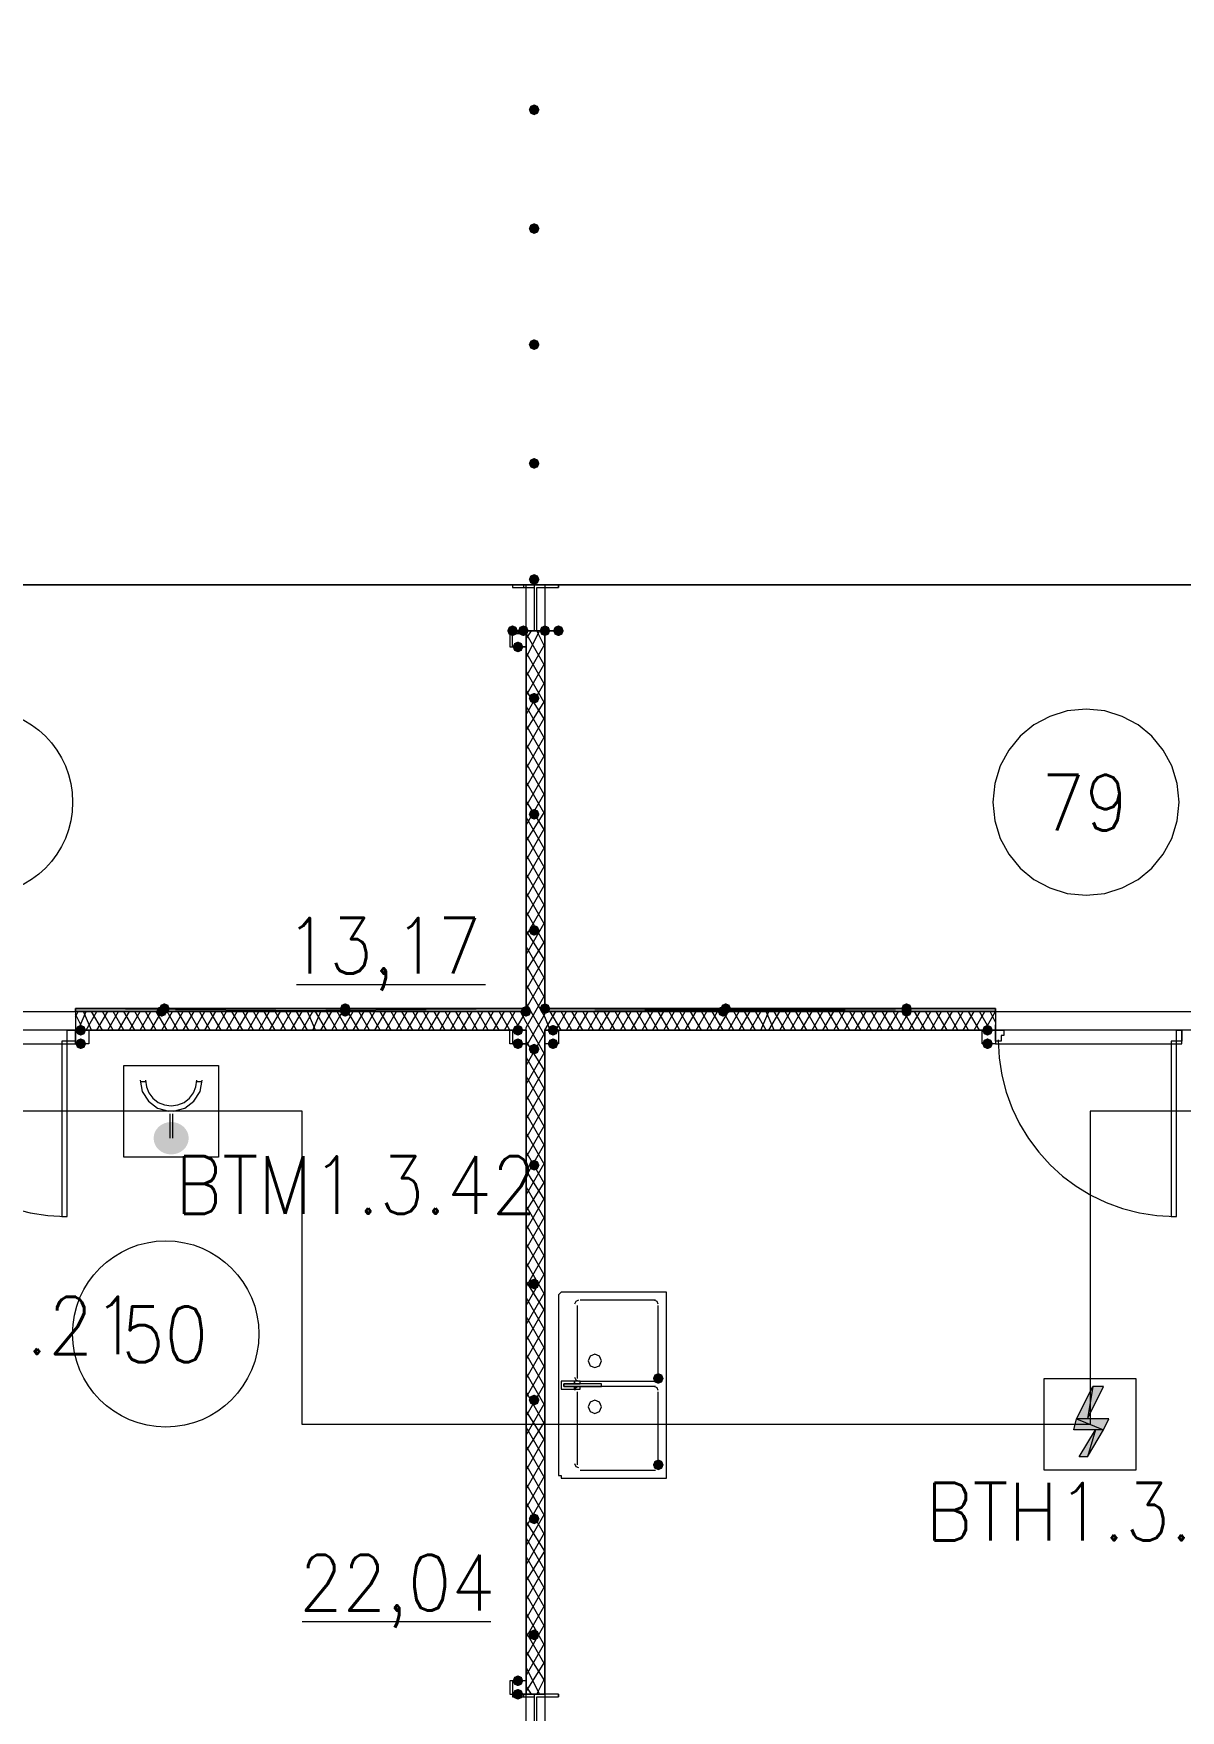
# Model space of a CAD drawing. Header units: millimetres. Extents: x 0 to 420, y 0 to 297.
# Drawn here: x 122.91 to 140.91, y 140.8 to 167.1 of the extents above; entities that cross this region are included whole.
import ezdxf

# ---------------------------------------------------------------- set-up
doc = ezdxf.new("R2010")
doc.units = ezdxf.units.MM
doc.styles.get("Standard").update_dxf_attribs({"font": 'STANDARD'})

msp = doc.modelspace()

# ---------------------------------------------------------------- hatches: boundary and pattern name
for color, points in [(7, [(130.852333, 165.904333), (130.827463, 165.844538), (130.767667, 165.819667), (130.707871, 165.844538), (130.683, 165.904333), (130.707871, 165.964129), (130.767667, 165.989), (130.827462, 165.964129)]), (7, [(130.852333, 164.041667), (130.827463, 163.981871), (130.767667, 163.957), (130.707871, 163.981871), (130.683, 164.041667), (130.707871, 164.101462), (130.767667, 164.126333), (130.827462, 164.101463)]), (7, [(130.852333, 162.221333), (130.827463, 162.161537), (130.767667, 162.136667), (130.707871, 162.161537), (130.683, 162.221333), (130.707871, 162.281129), (130.767667, 162.306), (130.827462, 162.281129)]), (7, [(130.852333, 160.358667), (130.827463, 160.298871), (130.767667, 160.274), (130.707871, 160.298871), (130.683, 160.358667), (130.707871, 160.418462), (130.767667, 160.443333), (130.827462, 160.418463)]), (7, [(130.852333, 158.538333), (130.827463, 158.478537), (130.767667, 158.453667), (130.707871, 158.478537), (130.683, 158.538333), (130.707871, 158.598129), (130.767667, 158.623), (130.827462, 158.598129)]), (7, [(130.513667, 157.734), (130.488796, 157.674204), (130.429, 157.649333), (130.369204, 157.674204), (130.344333, 157.734), (130.369204, 157.793796), (130.429, 157.818667), (130.488796, 157.793796)]), (7, [(130.683, 157.734), (130.658129, 157.674204), (130.598333, 157.649333), (130.538537, 157.674204), (130.513667, 157.734), (130.538537, 157.793796), (130.598333, 157.818667), (130.658129, 157.793796)]), (7, [(131.021667, 157.734), (130.996796, 157.674204), (130.937, 157.649333), (130.877204, 157.674204), (130.852333, 157.734), (130.877204, 157.793796), (130.937, 157.818667), (130.996796, 157.793796)]), (7, [(131.233333, 157.734), (131.208463, 157.674204), (131.148667, 157.649333), (131.088871, 157.674204), (131.064, 157.734), (131.088871, 157.793796), (131.148667, 157.818667), (131.208462, 157.793796)]), (7, [(130.598333, 157.48), (130.573463, 157.420204), (130.513667, 157.395333), (130.453871, 157.420204), (130.429, 157.48), (130.453871, 157.539796), (130.513667, 157.564667), (130.573462, 157.539796)]), (7, [(130.852333, 156.675667), (130.827463, 156.615871), (130.767667, 156.591), (130.707871, 156.615871), (130.683, 156.675667), (130.707871, 156.735462), (130.767667, 156.760333), (130.827462, 156.735463)]), (7, [(130.852333, 154.855333), (130.827463, 154.795537), (130.767667, 154.770667), (130.707871, 154.795537), (130.683, 154.855333), (130.707871, 154.915129), (130.767667, 154.94), (130.827462, 154.915129)]), (7, [(130.852333, 153.035), (130.827463, 152.975204), (130.767667, 152.950333), (130.707871, 152.975204), (130.683, 153.035), (130.707871, 153.094796), (130.767667, 153.119667), (130.827462, 153.094796)]), (254, [(125.010333, 151.765), (124.985463, 151.705204), (124.925667, 151.680333), (124.865871, 151.705204), (124.841, 151.765), (124.865871, 151.824796), (124.925667, 151.849667), (124.985462, 151.824796)]), (254, [(125.052667, 151.807333), (125.027796, 151.747537), (124.968, 151.722667), (124.908204, 151.747537), (124.883333, 151.807333), (124.908204, 151.867129), (124.968, 151.892), (125.027796, 151.867129)]), (254, [(127.889, 151.807333), (127.864129, 151.747537), (127.804333, 151.722667), (127.744538, 151.747537), (127.719667, 151.807333), (127.744537, 151.867129), (127.804333, 151.892), (127.864129, 151.867129)]), (254, [(127.889, 151.765), (127.864129, 151.705204), (127.804333, 151.680333), (127.744538, 151.705204), (127.719667, 151.765), (127.744537, 151.824796), (127.804333, 151.849667), (127.864129, 151.824796)]), (254, [(130.725333, 151.765), (130.700463, 151.705204), (130.640667, 151.680333), (130.580871, 151.705204), (130.556, 151.765), (130.580871, 151.824796), (130.640667, 151.849667), (130.700462, 151.824796)]), (254, [(130.725333, 151.765), (130.700463, 151.705204), (130.640667, 151.680333), (130.580871, 151.705204), (130.556, 151.765), (130.580871, 151.824796), (130.640667, 151.849667), (130.700462, 151.824796)]), (254, [(131.021667, 151.807333), (130.996796, 151.747537), (130.937, 151.722667), (130.877204, 151.747537), (130.852333, 151.807333), (130.877204, 151.867129), (130.937, 151.892), (130.996796, 151.867129)]), (254, [(133.815667, 151.765), (133.790796, 151.705204), (133.731, 151.680333), (133.671204, 151.705204), (133.646333, 151.765), (133.671204, 151.824796), (133.731, 151.849667), (133.790796, 151.824796)]), (254, [(133.858, 151.807333), (133.833129, 151.747537), (133.773333, 151.722667), (133.713538, 151.747537), (133.688667, 151.807333), (133.713537, 151.867129), (133.773333, 151.892), (133.833129, 151.867129)]), (254, [(136.694333, 151.807333), (136.669463, 151.747537), (136.609667, 151.722667), (136.549871, 151.747537), (136.525, 151.807333), (136.549871, 151.867129), (136.609667, 151.892), (136.669462, 151.867129)]), (254, [(136.694333, 151.765), (136.669463, 151.705204), (136.609667, 151.680333), (136.549871, 151.705204), (136.525, 151.765), (136.549871, 151.824796), (136.609667, 151.849667), (136.669462, 151.824796)]), (7, [(123.740333, 151.468667), (123.715463, 151.408871), (123.655667, 151.384), (123.595871, 151.408871), (123.571, 151.468667), (123.595871, 151.528462), (123.655667, 151.553333), (123.715462, 151.528463)]), (7, [(130.598333, 151.468667), (130.573463, 151.408871), (130.513667, 151.384), (130.453871, 151.408871), (130.429, 151.468667), (130.453871, 151.528462), (130.513667, 151.553333), (130.573462, 151.528463)]), (7, [(131.148667, 151.468667), (131.123796, 151.408871), (131.064, 151.384), (131.004204, 151.408871), (130.979333, 151.468667), (131.004204, 151.528462), (131.064, 151.553333), (131.123796, 151.528463)]), (7, [(137.964333, 151.468667), (137.939463, 151.408871), (137.879667, 151.384), (137.819871, 151.408871), (137.795, 151.468667), (137.819871, 151.528462), (137.879667, 151.553333), (137.939462, 151.528463)]), (7, [(123.740333, 151.257), (123.715463, 151.197204), (123.655667, 151.172333), (123.595871, 151.197204), (123.571, 151.257), (123.595871, 151.316796), (123.655667, 151.341667), (123.715462, 151.316796)]), (7, [(130.598333, 151.257), (130.573463, 151.197204), (130.513667, 151.172333), (130.453871, 151.197204), (130.429, 151.257), (130.453871, 151.316796), (130.513667, 151.341667), (130.573462, 151.316796)]), (7, [(130.852333, 151.172333), (130.827463, 151.112537), (130.767667, 151.087667), (130.707871, 151.112537), (130.683, 151.172333), (130.707871, 151.232129), (130.767667, 151.257), (130.827462, 151.232129)]), (7, [(131.148667, 151.257), (131.123796, 151.197204), (131.064, 151.172333), (131.004204, 151.197204), (130.979333, 151.257), (131.004204, 151.316796), (131.064, 151.341667), (131.123796, 151.316796)]), (7, [(137.964333, 151.257), (137.939463, 151.197204), (137.879667, 151.172333), (137.819871, 151.197204), (137.795, 151.257), (137.819871, 151.316796), (137.879667, 151.341667), (137.939462, 151.316796)]), (7, [(130.852333, 149.352), (130.827463, 149.292204), (130.767667, 149.267333), (130.707871, 149.292204), (130.683, 149.352), (130.707871, 149.411796), (130.767667, 149.436667), (130.827462, 149.411796)]), (7, [(130.852333, 147.489333), (130.827463, 147.429537), (130.767667, 147.404667), (130.707871, 147.429537), (130.683, 147.489333), (130.707871, 147.549129), (130.767667, 147.574), (130.827462, 147.549129)]), (7, [(132.799667, 146.007667), (132.774796, 145.947871), (132.715, 145.923), (132.655204, 145.947871), (132.630333, 146.007667), (132.655204, 146.067462), (132.715, 146.092333), (132.774796, 146.067463)]), (7, [(130.852333, 145.669), (130.827463, 145.609204), (130.767667, 145.584333), (130.707871, 145.609204), (130.683, 145.669), (130.707871, 145.728796), (130.767667, 145.753667), (130.827462, 145.728796)]), (7, [(132.799667, 144.653), (132.774796, 144.593204), (132.715, 144.568333), (132.655204, 144.593204), (132.630333, 144.653), (132.655204, 144.712796), (132.715, 144.737667), (132.774796, 144.712796)]), (7, [(130.852333, 143.806333), (130.827463, 143.746537), (130.767667, 143.721667), (130.707871, 143.746537), (130.683, 143.806333), (130.707871, 143.866129), (130.767667, 143.891), (130.827462, 143.866129)]), (7, [(130.852333, 141.986), (130.827463, 141.926204), (130.767667, 141.901333), (130.707871, 141.926204), (130.683, 141.986), (130.707871, 142.045796), (130.767667, 142.070667), (130.827462, 142.045796)]), (7, [(130.598333, 141.266333), (130.573463, 141.206537), (130.513667, 141.181667), (130.453871, 141.206537), (130.429, 141.266333), (130.453871, 141.326129), (130.513667, 141.351), (130.573462, 141.326129)]), (7, [(130.598333, 141.054667), (130.573463, 140.994871), (130.513667, 140.97), (130.453871, 140.994871), (130.429, 141.054667), (130.453871, 141.114462), (130.513667, 141.139333), (130.573462, 141.114463)])]:
    msp.add_hatch(color=color).paths.add_polyline_path(points, flags=0)
h = msp.add_hatch(color=7)
h.paths.add_polyline_path([(130.640667, 151.807333), (123.571, 151.807333), (130.640667, 151.765)], flags=0)
h.paths.add_polyline_path([(123.571, 151.807333), (130.640667, 151.765), (123.571, 151.765)], flags=0)
h = msp.add_hatch(color=7)
h.paths.add_polyline_path([(138.006667, 151.807333), (130.937, 151.807333), (138.006667, 151.765)], flags=0)
h.paths.add_polyline_path([(130.937, 151.807333), (138.006667, 151.765), (130.937, 151.765)], flags=0)
h = msp.add_hatch(color=1)
edge = h.paths.add_edge_path(flags=0)
edge.add_ellipse((125.073835, 149.775333), major_axis=(0.275167, 0), ratio=0.923077, start_angle=0, end_angle=360)
h = msp.add_hatch(color=1)
h.paths.add_polyline_path([(139.700001, 145.880666), (139.530668, 145.880666), (139.446001, 145.372666)], flags=0)
h.paths.add_polyline_path([(139.530668, 145.880666), (139.446001, 145.372666), (139.276668, 145.372666)], flags=0)
h = msp.add_hatch(color=1)
h.paths.add_polyline_path([(139.784668, 145.372666), (139.276668, 145.372666), (139.700001, 145.203333)], flags=0)
h.paths.add_polyline_path([(139.276668, 145.372666), (139.700001, 145.203333), (139.234334, 145.203333)], flags=0)
h = msp.add_hatch(color=1)
h.paths.add_polyline_path([(139.700001, 145.203333), (139.573001, 145.203333), (139.446001, 144.779999)], flags=0)
h.paths.add_polyline_path([(139.573001, 145.203333), (139.446001, 144.779999), (139.319001, 144.779999)], flags=0)

# ---------------------------------------------------------------- linework, layer by layer
at = {"color": 1, "lineweight": 0}
for points in [[(156.421668, 145.287999), (142.663334, 145.287999), (142.663334, 150.198666), (139.488334, 150.198666), (139.488334, 145.287999), (127.127001, 145.287999), (127.127001, 150.198666), (125.814668, 150.198666), (107.272668, 150.198666), (107.272668, 152.315333), (107.272668, 153.754666), (107.272668, 162.009666), (107.611335, 162.009666), (107.611335, 163.152666), (107.611335, 178.138666)], [(124.587001, 150.686947), (124.621157, 150.506104), (124.716102, 150.355297), (124.858839, 150.248607), (125.03637, 150.200114)], [(124.587001, 150.664333), (124.671668, 150.664333)], [(124.671672, 150.687159), (124.685237, 150.581903), (124.725007, 150.485382), (124.788264, 150.402332), (124.87229, 150.337486), (124.970338, 150.296861), (125.073839, 150.28332), (125.17734, 150.296861), (125.275388, 150.337486), (125.359413, 150.402332), (125.422671, 150.485382), (125.462441, 150.581903), (125.476005, 150.687159)], [(125.111278, 150.20011), (125.288827, 150.248602), (125.431562, 150.355293), (125.526497, 150.5061), (125.560647, 150.686943)], [(125.476001, 150.664333), (125.560668, 150.664333)], [(125.052668, 150.156333), (125.052668, 149.775333)], [(125.095001, 150.156333), (125.095001, 149.775333)]]:
    msp.add_lwpolyline(points, dxfattribs=at)
at = {"color": 8, "lineweight": 0}
msp.add_lwpolyline([(235.500333, 158.453667), (235.500333, 169.291), (114.046, 169.291), (114.046, 158.453667)], close=True, dxfattribs=at)
at = {"color": 171, "lineweight": 0}
for points in [[(114.046, 151.765), (130.640667, 151.765), (130.640667, 158.453667), (114.046, 158.453667)], [(148.039667, 158.453667), (130.937, 158.453667), (130.937, 151.765), (148.039667, 151.765)]]:
    msp.add_lwpolyline(points, close=True, dxfattribs=at)
at = {"color": 7, "lineweight": 0}
for points in [[(130.429, 158.453667), (130.429, 158.411333)], [(130.598333, 158.453667), (130.598333, 158.411333)], [(130.767667, 158.453667), (130.767667, 157.734)], [(130.937, 158.453667), (130.937, 158.411333)], [(131.148667, 158.453667), (131.148667, 158.411333)], [(130.513667, 157.734), (130.513667, 157.691667)], [(130.640667, 157.607), (130.725333, 157.734)], [(130.640667, 157.310667), (130.852333, 157.734)], [(130.937, 151.765), (130.937, 157.734), (130.640667, 157.734), (130.640667, 151.765)], [(130.937, 157.183667), (130.640667, 157.691667)], [(130.937, 157.48), (130.81, 157.734)], [(130.640667, 157.014333), (130.937, 157.522333)], [(130.937, 156.887333), (130.640667, 157.395333)], [(130.640667, 156.718), (130.937, 157.226)], [(130.937, 156.591), (130.640667, 157.099)], [(130.640667, 156.421667), (130.937, 156.929667)], [(130.937, 156.337), (130.640667, 156.802667)], [(130.640667, 156.167667), (130.937, 156.633333)], [(130.937, 156.040667), (130.640667, 156.548667)], [(140.885333, 155.045833), (140.855661, 155.340177), (140.770561, 155.614329), (140.635905, 155.862416), (140.457566, 156.078566), (140.241416, 156.256905), (139.993329, 156.391561), (139.719177, 156.476661), (139.424833, 156.506333), (139.13049, 156.476661), (138.856338, 156.391561), (138.608251, 156.256905), (138.392101, 156.078566), (138.213762, 155.862416), (138.079106, 155.614329), (137.994005, 155.340177), (137.964333, 155.045833)], [(130.640667, 155.871333), (130.937, 156.379333)], [(130.937, 155.744333), (130.640667, 156.252333)], [(130.640667, 155.575), (130.937, 156.083)], [(130.937, 155.448), (130.640667, 155.956)], [(130.640667, 155.278667), (130.937, 155.786667)], [(130.937, 155.151667), (130.640667, 155.659667)], [(130.640667, 154.982333), (130.937, 155.490333)], [(130.937, 154.855333), (130.640667, 155.363333)], [(130.640667, 154.686), (130.937, 155.194)], [(130.937, 154.601333), (130.640667, 155.067)], [(137.964333, 155.045833), (137.994005, 154.75149), (138.079106, 154.477338), (138.213762, 154.229251), (138.392101, 154.013101), (138.608251, 153.834762), (138.856338, 153.700106), (139.13049, 153.615005), (139.424833, 153.585333), (139.719177, 153.615005), (139.993329, 153.700106), (140.241416, 153.834762), (140.457566, 154.013101), (140.635905, 154.229251), (140.770561, 154.477338), (140.855661, 154.75149), (140.885333, 155.045833)], [(130.640667, 154.432), (130.937, 154.897667)], [(130.937, 154.305), (130.640667, 154.813)], [(130.640667, 154.135667), (130.937, 154.643667)], [(130.937, 154.008667), (130.640667, 154.516667)], [(130.640667, 153.839333), (130.937, 154.347333)], [(130.937, 153.712333), (130.640667, 154.220333)], [(130.640667, 153.543), (130.937, 154.051)], [(130.937, 153.416), (130.640667, 153.924)], [(130.640667, 153.246667), (130.937, 153.754667)], [(130.937, 153.119667), (130.640667, 153.627667)], [(130.640667, 152.950333), (130.937, 153.458333)], [(130.937, 152.823333), (130.640667, 153.331333)], [(130.640667, 152.654), (130.937, 153.162)], [(130.937, 152.569333), (130.640667, 153.035)], [(130.640667, 152.4), (130.937, 152.865667)], [(130.937, 152.273), (130.640667, 152.781)], [(130.640667, 152.103667), (130.937, 152.611667)], [(130.937, 151.976667), (130.640667, 152.484667)], [(130.640667, 151.807333), (130.937, 152.315333)], [(127.042333, 152.188333), (130.005667, 152.188333)], [(130.937, 151.680333), (130.640667, 152.188333)], [(130.640667, 151.511), (130.937, 152.019)], [(130.640667, 151.765), (123.571, 151.765), (130.640667, 151.807333), (123.571, 151.807333)], [(123.571, 151.680333), (123.613333, 151.765)], [(123.571, 151.765), (123.571, 151.468667)], [(123.571, 151.765), (123.571, 151.468667)], [(130.640667, 151.765), (123.571, 151.765)], [(123.613333, 151.468667), (123.740333, 151.765)], [(123.825, 151.468667), (123.698, 151.765)], [(123.740333, 151.468667), (123.909667, 151.765)], [(123.994333, 151.468667), (123.825, 151.765)], [(123.909667, 151.468667), (124.079, 151.765)], [(124.163667, 151.468667), (123.994333, 151.765)], [(124.079, 151.468667), (124.248333, 151.765)], [(124.333, 151.468667), (124.163667, 151.765)], [(124.248333, 151.468667), (124.417667, 151.765)], [(124.502333, 151.468667), (124.333, 151.765)], [(124.417667, 151.468667), (124.587, 151.765)], [(124.671667, 151.468667), (124.502333, 151.765)], [(124.587, 151.468667), (124.756333, 151.765)], [(124.841, 151.468667), (124.671667, 151.765)], [(124.756333, 151.468667), (124.925667, 151.765)], [(125.010333, 151.468667), (124.841, 151.765)], [(124.925667, 151.468667), (125.095, 151.765)], [(125.179667, 151.468667), (125.010333, 151.765)], [(125.095, 151.468667), (125.264333, 151.765)], [(125.349, 151.468667), (125.179667, 151.765)], [(125.264333, 151.468667), (125.433667, 151.765)], [(125.518333, 151.468667), (125.349, 151.765)], [(125.433667, 151.468667), (125.603, 151.765)], [(125.687667, 151.468667), (125.518333, 151.765)], [(125.603, 151.468667), (125.772333, 151.765)], [(125.857, 151.468667), (125.687667, 151.765)], [(125.772333, 151.468667), (125.941667, 151.765)], [(126.026333, 151.468667), (125.857, 151.765)], [(125.941667, 151.468667), (126.111, 151.765)], [(126.195667, 151.468667), (126.026333, 151.765)], [(126.111, 151.468667), (126.280333, 151.765)], [(126.365, 151.468667), (126.195667, 151.765)], [(126.280333, 151.468667), (126.449667, 151.765)], [(126.534333, 151.468667), (126.365, 151.765)], [(126.449667, 151.468667), (126.619, 151.765)], [(126.703667, 151.468667), (126.534333, 151.765)], [(126.619, 151.468667), (126.788333, 151.765)], [(126.873, 151.468667), (126.703667, 151.765)], [(126.788333, 151.468667), (126.957667, 151.765)], [(127.042333, 151.468667), (126.873, 151.765)], [(126.957667, 151.468667), (127.127, 151.765)], [(127.211667, 151.468667), (127.042333, 151.765)], [(127.127, 151.468667), (127.296333, 151.765)], [(127.338667, 151.468667), (127.211667, 151.765)], [(127.296333, 151.468667), (127.423333, 151.765)], [(127.508, 151.468667), (127.338667, 151.765)], [(127.423333, 151.468667), (127.592667, 151.765)], [(127.677333, 151.468667), (127.508, 151.765)], [(127.592667, 151.468667), (127.762, 151.765)], [(127.846667, 151.468667), (127.677333, 151.765)], [(127.762, 151.468667), (127.931333, 151.765)], [(128.016, 151.468667), (127.846667, 151.765)], [(127.931333, 151.468667), (128.100667, 151.765)], [(128.185333, 151.468667), (128.016, 151.765)], [(128.100667, 151.468667), (128.27, 151.765)], [(128.354667, 151.468667), (128.185333, 151.765)], [(128.27, 151.468667), (128.439333, 151.765)], [(128.524, 151.468667), (128.354667, 151.765)], [(128.439333, 151.468667), (128.608667, 151.765)], [(128.693333, 151.468667), (128.524, 151.765)], [(128.608667, 151.468667), (128.778, 151.765)], [(128.862667, 151.468667), (128.693333, 151.765)], [(128.778, 151.468667), (128.947333, 151.765)], [(129.032, 151.468667), (128.862667, 151.765)], [(128.947333, 151.468667), (129.116667, 151.765)], [(129.201333, 151.468667), (129.032, 151.765)], [(129.116667, 151.468667), (129.286, 151.765)], [(129.370667, 151.468667), (129.201333, 151.765)], [(129.286, 151.468667), (129.455333, 151.765)], [(129.54, 151.468667), (129.370667, 151.765)], [(129.455333, 151.468667), (129.624667, 151.765)], [(129.709333, 151.468667), (129.54, 151.765)], [(129.624667, 151.468667), (129.794, 151.765)], [(129.878667, 151.468667), (129.709333, 151.765)], [(129.794, 151.468667), (129.963333, 151.765)], [(130.048, 151.468667), (129.878667, 151.765)], [(129.963333, 151.468667), (130.132667, 151.765)], [(130.217333, 151.468667), (130.048, 151.765)], [(130.132667, 151.468667), (130.302, 151.765)], [(130.386667, 151.468667), (130.217333, 151.765)], [(130.302, 151.468667), (130.471333, 151.765)], [(130.556, 151.468667), (130.386667, 151.765)], [(130.471333, 151.468667), (130.640667, 151.765)], [(130.640667, 151.595667), (130.556, 151.765)], [(130.937, 151.384), (130.640667, 151.892)], [(138.006667, 151.807333), (130.937, 151.807333), (138.006667, 151.807333), (130.937, 151.765)], [(130.937, 151.722667), (130.937, 151.765)], [(130.937, 151.468667), (131.106333, 151.765)], [(138.006667, 151.765), (130.937, 151.765)], [(131.191, 151.468667), (131.021667, 151.765)], [(131.106333, 151.468667), (131.275667, 151.765)], [(131.360333, 151.468667), (131.191, 151.765)], [(131.275667, 151.468667), (131.445, 151.765)], [(131.529667, 151.468667), (131.360333, 151.765)], [(131.445, 151.468667), (131.614333, 151.765)], [(131.699, 151.468667), (131.529667, 151.765)], [(131.614333, 151.468667), (131.783667, 151.765)], [(131.868333, 151.468667), (131.699, 151.765)], [(131.783667, 151.468667), (131.953, 151.765)], [(132.037667, 151.468667), (131.868333, 151.765)], [(131.953, 151.468667), (132.122333, 151.765)], [(132.207, 151.468667), (132.037667, 151.765)], [(132.122333, 151.468667), (132.291667, 151.765)], [(132.376333, 151.468667), (132.207, 151.765)], [(132.291667, 151.468667), (132.461, 151.765)], [(132.545667, 151.468667), (132.376333, 151.765)], [(132.461, 151.468667), (132.630333, 151.765)], [(132.715, 151.468667), (132.545667, 151.765)], [(132.630333, 151.468667), (132.799667, 151.765)], [(132.884333, 151.468667), (132.715, 151.765)], [(132.799667, 151.468667), (132.969, 151.765)], [(133.053667, 151.468667), (132.884333, 151.765)], [(132.969, 151.468667), (133.138333, 151.765)], [(133.223, 151.468667), (133.053667, 151.765)], [(133.138333, 151.468667), (133.307667, 151.765)], [(133.392333, 151.468667), (133.223, 151.765)], [(133.307667, 151.468667), (133.477, 151.765)], [(133.561667, 151.468667), (133.392333, 151.765)], [(133.477, 151.468667), (133.646333, 151.765)], [(133.731, 151.468667), (133.561667, 151.765)], [(133.646333, 151.468667), (133.815667, 151.765)], [(133.900333, 151.468667), (133.731, 151.765)], [(133.815667, 151.468667), (133.985, 151.765)], [(134.069667, 151.468667), (133.900333, 151.765)], [(133.985, 151.468667), (134.154333, 151.765)], [(134.239, 151.468667), (134.069667, 151.765)], [(134.154333, 151.468667), (134.323667, 151.765)], [(134.408333, 151.468667), (134.239, 151.765)], [(134.323667, 151.468667), (134.450667, 151.765)], [(134.535333, 151.468667), (134.408333, 151.765)], [(134.450667, 151.468667), (134.62, 151.765)], [(134.704667, 151.468667), (134.535333, 151.765)], [(134.62, 151.468667), (134.789333, 151.765)], [(134.874, 151.468667), (134.704667, 151.765)], [(134.789333, 151.468667), (134.958667, 151.765)], [(135.043333, 151.468667), (134.874, 151.765)], [(134.958667, 151.468667), (135.128, 151.765)], [(135.212667, 151.468667), (135.043333, 151.765)], [(135.128, 151.468667), (135.297333, 151.765)], [(135.382, 151.468667), (135.212667, 151.765)], [(135.297333, 151.468667), (135.466667, 151.765)], [(135.551333, 151.468667), (135.382, 151.765)], [(135.466667, 151.468667), (135.636, 151.765)], [(135.720667, 151.468667), (135.551333, 151.765)], [(135.636, 151.468667), (135.805333, 151.765)], [(135.89, 151.468667), (135.720667, 151.765)], [(135.805333, 151.468667), (135.974667, 151.765)], [(136.059333, 151.468667), (135.89, 151.765)], [(135.974667, 151.468667), (136.144, 151.765)], [(136.228667, 151.468667), (136.059333, 151.765)], [(136.144, 151.468667), (136.313333, 151.765)], [(136.398, 151.468667), (136.228667, 151.765)], [(136.313333, 151.468667), (136.482667, 151.765)], [(136.567333, 151.468667), (136.398, 151.765)], [(136.482667, 151.468667), (136.652, 151.765)], [(136.736667, 151.468667), (136.567333, 151.765)], [(136.652, 151.468667), (136.821333, 151.765)], [(136.906, 151.468667), (136.736667, 151.765)], [(136.821333, 151.468667), (136.990667, 151.765)], [(137.075333, 151.468667), (136.906, 151.765)], [(136.990667, 151.468667), (137.16, 151.765)], [(137.244667, 151.468667), (137.075333, 151.765)], [(137.16, 151.468667), (137.329333, 151.765)], [(137.414, 151.468667), (137.244667, 151.765)], [(137.329333, 151.468667), (137.498667, 151.765)], [(137.583333, 151.468667), (137.414, 151.765)], [(137.498667, 151.468667), (137.668, 151.765)], [(137.752667, 151.468667), (137.583333, 151.765)], [(137.668, 151.468667), (137.837333, 151.765)], [(137.922, 151.468667), (137.752667, 151.765)], [(137.837333, 151.468667), (138.006667, 151.765)], [(138.006667, 151.595667), (137.922, 151.765)], [(138.006667, 151.765), (138.006667, 151.468667)], [(138.006667, 151.765), (138.006667, 151.468667)], [(123.698, 151.468667), (123.571, 151.722667)], [(130.640667, 151.214667), (130.937, 151.722667)], [(130.937, 151.087667), (130.640667, 151.595667)], [(130.640667, 151.468667), (130.640667, 151.511)], [(131.021667, 151.468667), (130.937, 151.680333)], [(138.006667, 151.468667), (138.006667, 151.553333)], [(120.65, 151.3205), (120.664316, 151.036991), (120.706334, 150.761673), (120.77466, 150.495939), (120.867901, 150.241182), (120.984663, 149.998796), (121.123552, 149.770176), (121.283176, 149.556714), (121.462139, 149.359805), (121.659048, 149.180842), (121.872509, 149.021219), (122.10113, 148.88233), (122.343515, 148.765568), (122.598272, 148.672326), (122.864006, 148.604), (123.139325, 148.561982), (123.422833, 148.547667)], [(123.571, 151.384), (123.571, 151.468667), (122.089333, 151.468667)], [(122.089333, 151.257), (123.571, 151.257), (123.571, 151.384)], [(123.571, 151.468667), (130.640667, 151.468667)], [(130.640667, 151.468667), (130.640667, 141.054667), (130.937, 141.054667)], [(130.640667, 150.918333), (130.937, 151.426333)], [(130.937, 150.833667), (130.640667, 151.299333)], [(130.937, 151.468667), (138.006667, 151.468667)], [(130.937, 141.054667), (130.937, 151.468667)], [(139.488333, 151.468667), (138.006667, 151.468667), (138.006667, 151.384)], [(138.006667, 151.384), (138.006667, 151.257), (139.488333, 151.257)], [(138.049, 151.3205), (138.063316, 151.036991), (138.105334, 150.761673), (138.17366, 150.495939), (138.266901, 150.241182), (138.383663, 149.998796), (138.522552, 149.770176), (138.682176, 149.556714), (138.861139, 149.359805), (139.058048, 149.180842), (139.271509, 149.021219), (139.50013, 148.88233), (139.742515, 148.765568), (139.997272, 148.672326), (140.263006, 148.604), (140.538325, 148.561982), (140.821833, 148.547667)], [(140.927667, 151.384), (140.927667, 151.468667), (139.488333, 151.468667)], [(139.488333, 151.257), (140.927667, 151.257), (140.927667, 151.384)], [(130.640667, 150.622), (130.937, 151.13)], [(130.937, 150.537333), (130.640667, 151.045333)], [(124.333001, 150.918333), (125.814668, 150.918333)], [(130.640667, 150.368), (130.937, 150.876)], [(130.937, 150.241), (130.640667, 150.749)], [(130.640667, 150.071667), (130.937, 150.579667)], [(130.937, 149.944667), (130.640667, 150.452667)], [(130.640667, 149.775333), (130.937, 150.283333)], [(130.937, 149.648333), (130.640667, 150.156333)], [(130.640667, 149.479), (130.937, 149.987)], [(130.937, 149.352), (130.640667, 149.86)], [(130.640667, 149.182667), (130.937, 149.690667)], [(130.937, 149.055667), (130.640667, 149.563667)], [(130.640667, 148.886333), (130.937, 149.394333)], [(130.937, 148.801667), (130.640667, 149.267333)], [(130.640667, 148.632333), (130.937, 149.098)], [(130.937, 148.505333), (130.640667, 149.013333)], [(130.640667, 148.336), (130.937, 148.844)], [(130.937, 148.209), (130.640667, 148.717)], [(130.640667, 148.039667), (130.937, 148.547667)], [(130.937, 147.912667), (130.640667, 148.420667)], [(130.640667, 147.743333), (130.937, 148.251333)], [(130.937, 147.616333), (130.640667, 148.124333)], [(130.640667, 147.447), (130.937, 147.955)], [(130.937, 147.32), (130.640667, 147.828)], [(130.640667, 147.150667), (130.937, 147.658667)], [(130.937, 147.066), (130.640667, 147.531667)], [(130.640667, 146.854333), (130.937, 147.362333)], [(130.937, 146.769667), (130.640667, 147.277667)], [(130.640667, 146.600333), (130.937, 147.108333)], [(131.466167, 147.235333), (131.421272, 147.216728), (131.402667, 147.171833)], [(131.445, 147.150667), (131.445, 146.007667)], [(132.672667, 147.235333), (131.487333, 147.235333)], [(132.715, 147.171833), (132.696395, 147.216728), (132.6515, 147.235333)], [(132.715, 146.007667), (132.715, 147.150667)], [(130.937, 146.473333), (130.640667, 146.981333)], [(130.640667, 146.304), (130.937, 146.812)], [(130.937, 146.177), (130.640667, 146.685)], [(130.640667, 146.007667), (130.937, 146.515667)], [(130.937, 145.880667), (130.640667, 146.388667)], [(130.640667, 145.711333), (130.937, 146.219333)], [(130.937, 145.584333), (130.640667, 146.092333)], [(131.402667, 146.028833), (131.421272, 145.983939), (131.466167, 145.965333)], [(131.487333, 145.965333), (132.672667, 145.965333)], [(132.6515, 145.965333), (132.696395, 145.983939), (132.715, 146.028833)], [(138.768668, 146.007666), (140.208001, 146.007666)], [(130.640667, 145.415), (130.937, 145.923)], [(130.937, 145.288), (130.640667, 145.796)], [(131.466167, 145.880667), (131.421272, 145.862061), (131.402667, 145.817167)], [(131.445, 145.796), (131.445, 144.653)], [(132.672667, 145.880667), (131.487333, 145.880667)], [(132.715, 145.817167), (132.696395, 145.862061), (132.6515, 145.880667)], [(132.715, 144.653), (132.715, 145.796)], [(130.640667, 145.118667), (130.937, 145.626667)], [(130.937, 145.034), (130.640667, 145.499667)], [(130.640667, 144.864667), (130.937, 145.330333)], [(130.937, 144.737667), (130.640667, 145.245667)], [(130.640667, 144.568333), (130.937, 145.076333)], [(130.937, 144.441333), (130.640667, 144.949333)], [(130.640667, 144.272), (130.937, 144.78)], [(130.937, 144.145), (130.640667, 144.653)], [(131.402667, 144.674167), (131.421272, 144.629272), (131.466167, 144.610667)], [(132.6515, 144.610667), (132.696395, 144.629272), (132.715, 144.674167)], [(130.640667, 143.975667), (130.937, 144.483667)], [(131.487333, 144.568333), (132.672667, 144.568333)], [(130.937, 143.848667), (130.640667, 144.356667)], [(130.640667, 143.679333), (130.937, 144.187333)], [(130.937, 143.552333), (130.640667, 144.060333)], [(130.640667, 143.383), (130.937, 143.891)], [(130.937, 143.298333), (130.640667, 143.764)], [(130.640667, 143.086667), (130.937, 143.594667)], [(130.937, 143.002), (130.640667, 143.51)], [(130.640667, 142.832667), (130.937, 143.298333)], [(130.937, 142.705667), (130.640667, 143.213667)], [(130.640667, 142.536333), (130.937, 143.044333)], [(130.937, 142.409333), (130.640667, 142.917333)], [(130.640667, 142.24), (130.937, 142.748)], [(130.937, 142.113), (130.640667, 142.621)], [(130.640667, 141.943667), (130.937, 142.451667)], [(130.937, 141.816667), (130.640667, 142.324667)], [(127.127, 142.197667), (130.090333, 142.197667)], [(130.640667, 141.647333), (130.937, 142.155333)], [(130.937, 141.520333), (130.640667, 142.028333)], [(130.640667, 141.351), (130.937, 141.859)], [(130.937, 141.266333), (130.640667, 141.732)], [(130.640667, 141.097), (130.937, 141.562667)], [(130.852333, 141.054667), (130.640667, 141.478)], [(130.81, 141.054667), (130.937, 141.308667)], [(130.429, 141.054667), (130.429, 141.012333)], [(130.598333, 141.054667), (130.598333, 141.012333)], [(130.725333, 141.054667), (130.640667, 141.181667)], [(130.767667, 141.054667), (130.767667, 140.335)], [(130.937, 141.054667), (130.937, 141.012333)], [(131.148667, 141.054667), (131.148667, 141.012333)]]:
    msp.add_lwpolyline(points, dxfattribs=at)
for points in [[(131.148667, 158.453667), (130.429, 158.453667), (130.429, 158.411333), (130.767667, 158.411333), (130.767667, 157.734), (130.429, 157.734), (131.148667, 157.734), (130.81, 157.734), (130.81, 158.411333), (131.148667, 158.411333)], [(130.640667, 157.734), (130.386667, 157.734), (130.386667, 157.48), (130.640667, 157.48)], [(130.640667, 157.691667), (130.640667, 157.48), (130.429, 157.48), (130.429, 157.691667)], [(130.640667, 151.807333), (123.571, 151.807333), (130.640667, 151.765)], [(123.571, 151.807333), (130.640667, 151.765), (123.571, 151.765)], [(123.571, 151.765), (130.640667, 151.765), (130.640667, 151.807333), (123.571, 151.807333)], [(123.571, 151.765), (130.640667, 151.765), (130.640667, 151.807333), (123.571, 151.807333)], [(138.006667, 151.807333), (130.937, 151.807333), (138.006667, 151.765)], [(130.937, 151.807333), (138.006667, 151.765), (130.937, 151.765)], [(138.006667, 151.807333), (138.006667, 151.765), (130.937, 151.765), (130.937, 151.807333), (138.006667, 151.807333), (130.937, 151.807333), (130.937, 151.765), (138.006667, 151.765)], [(114.046, 151.468667), (114.046, 140.335), (130.640667, 140.335), (130.640667, 151.468667)], [(123.444, 148.547667), (123.444, 151.299333), (123.359333, 151.299333), (123.359333, 148.547667)], [(123.571, 151.468667), (123.571, 151.299333), (123.444, 151.299333), (123.444, 151.384), (123.444, 151.468667)], [(123.571, 151.468667), (123.782667, 151.468667), (123.782667, 151.257), (123.571, 151.257), (123.571, 151.468667), (123.782667, 151.468667), (123.782667, 151.257), (123.571, 151.257)], [(130.386667, 151.468667), (130.640667, 151.468667), (130.640667, 151.257), (130.386667, 151.257)], [(130.429, 151.468667), (130.429, 151.257), (130.640667, 151.257), (130.640667, 151.468667)], [(130.937, 151.468667), (131.148667, 151.468667), (131.148667, 151.257), (130.937, 151.257), (130.937, 151.468667), (131.148667, 151.468667), (131.148667, 151.257), (130.937, 151.257)], [(130.937, 151.468667), (130.937, 140.335), (148.039667, 140.335), (148.039667, 151.468667)], [(137.795, 151.468667), (138.006667, 151.468667), (138.006667, 151.257), (137.795, 151.257), (137.795, 151.468667), (138.006667, 151.468667), (138.006667, 151.257), (137.795, 151.257)], [(138.133667, 151.468667), (138.133667, 151.384), (138.091333, 151.384), (138.091333, 151.299333), (138.006667, 151.299333), (138.006667, 151.468667)], [(140.843, 148.547667), (140.843, 151.299333), (140.758333, 151.299333), (140.758333, 148.547667)], [(140.927667, 151.468667), (140.927667, 151.299333), (140.843, 151.299333), (140.843, 151.384), (140.843, 151.468667)], [(132.842, 144.483667), (132.842, 147.32), (132.842, 147.362333), (132.799667, 147.362333), (131.233333, 147.362333), (131.191, 147.362333), (131.148667, 147.32), (131.148667, 144.483667), (131.191, 144.483667), (131.191, 144.441333), (131.233333, 144.441333), (132.799667, 144.441333), (132.842, 144.441333)], [(131.826, 146.282833), (131.795007, 146.357673), (131.720167, 146.388667), (131.645327, 146.357673), (131.614333, 146.282833), (131.645327, 146.207993), (131.720167, 146.177), (131.795007, 146.207993)], [(131.402667, 145.838333), (131.402667, 145.880667), (131.233333, 145.880667), (131.233333, 145.923), (131.402667, 145.923), (131.402667, 145.965333), (131.191, 145.965333), (131.191, 145.838333)], [(131.487333, 145.965333), (131.402667, 145.965333), (131.402667, 145.923), (131.487333, 145.923)], [(131.826, 145.880667), (131.826, 145.923), (131.233333, 145.923), (131.233333, 145.880667)], [(131.487333, 145.838333), (131.487333, 145.880667), (131.402667, 145.880667), (131.402667, 145.838333)], [(131.826, 145.563167), (131.795007, 145.638007), (131.720167, 145.669), (131.645327, 145.638007), (131.614333, 145.563167), (131.645327, 145.488327), (131.720167, 145.457333), (131.795007, 145.488327)], [(130.640667, 141.266333), (130.429, 141.266333), (130.429, 141.054667), (130.640667, 141.054667), (130.640667, 141.266333), (130.386667, 141.266333), (130.386667, 141.054667), (130.640667, 141.054667)], [(131.148667, 141.054667), (130.429, 141.054667), (130.429, 141.012333), (130.767667, 141.012333), (130.767667, 140.377333), (130.429, 140.377333), (130.429, 140.335), (131.148667, 140.335), (131.148667, 140.377333), (130.81, 140.377333), (130.81, 141.012333), (131.148667, 141.012333)]]:
    msp.add_lwpolyline(points, close=True, dxfattribs=at)
at = {"color": 1, "lineweight": 0}
for points in [[(125.814668, 150.918333), (125.814668, 149.478999), (124.333001, 149.478999), (124.333001, 150.918333)], [(140.208001, 144.568333), (138.768668, 144.568333), (138.768668, 146.007666), (140.208001, 146.007666)], [(139.530668, 145.880666), (139.446001, 145.372666), (139.276668, 145.372666)], [(139.700001, 145.880666), (139.530668, 145.880666), (139.446001, 145.372666)], [(139.276668, 145.372666), (139.700001, 145.203333), (139.234334, 145.203333)], [(139.784668, 145.372666), (139.276668, 145.372666), (139.700001, 145.203333)], [(139.573001, 145.203333), (139.446001, 144.779999), (139.319001, 144.779999)], [(139.700001, 145.203333), (139.573001, 145.203333), (139.446001, 144.779999)]]:
    msp.add_lwpolyline(points, close=True, dxfattribs=at)
at = {"color": 7, "lineweight": 0}
for centre in [(122.068167, 155.045833), (124.989167, 146.706167)]:
    msp.add_circle(centre, 1.4605, dxfattribs=at)

# ---------------------------------------------------------------- texts
at = {"color": 7, "attachment_point": 1}
for s, insert, char_height, width in [('79', (138.726339, 155.473362), 0.872032, 1.06581689), ('13,17', (126.873005, 153.229701), 0.872032, 2.37386489), ('BTM1.3.42', (125.137332, 149.49157), 0.90157, 5.50959444), ('BTH1.3.21', (118.956667, 147.29024), 0.90157, 5.10889667), ('50', (124.290665, 147.133699), 0.872032, 1.06581689), ('BTH1.3.41', (136.906002, 144.369238), 0.90157, 5.20907111), ('22,04', (127.084672, 143.239036), 0.872032, 2.85832711)]:
    msp.add_mtext(s, dxfattribs=dict(at, insert=insert, char_height=char_height, width=width))

doc.saveas('drawing.dxf')
